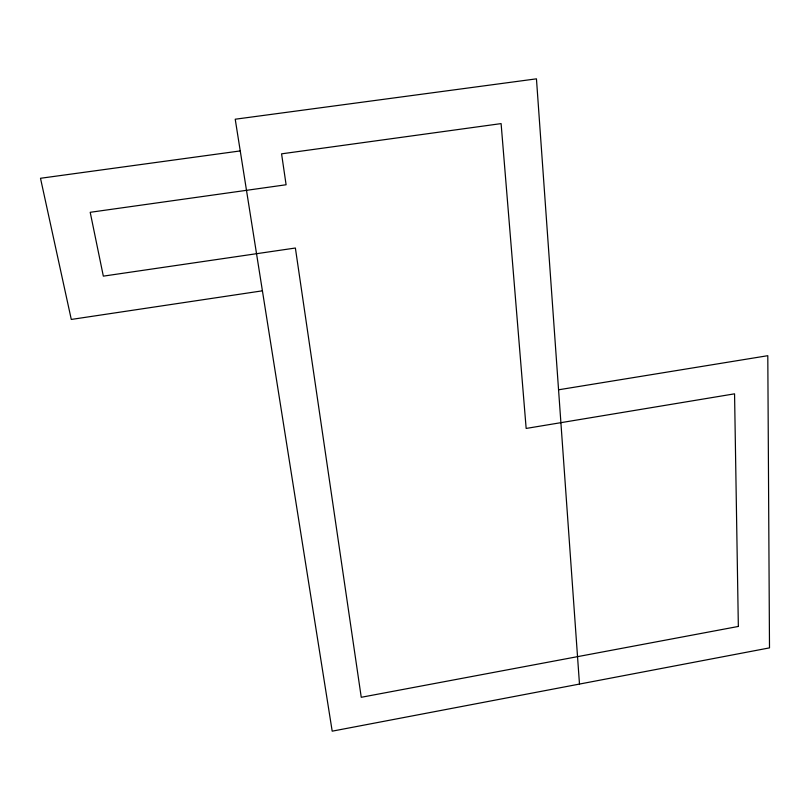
<?xml version="1.0" encoding="UTF-8"?>
<svg xmlns="http://www.w3.org/2000/svg" width="810" height="810" viewBox="0 0 810 810"><rect width="100%" height="100%" fill="white"/><g stroke="black" fill="none" stroke-linecap="round" stroke-linejoin="round"><path stroke-width="1.21" d="M558.566 389.792L767.799 355.691L769.5 647.878L332.191 731.167L235.224 119.222L536.453 78.833L579.484 684.075M262.41 290.82L71.29 319.444L40.5 178.281L240.246 150.923M738.345 626.444L361.25 697.288L295.377 248.022L103.336 276.139L90.204 212.301L286.102 184.761L281.576 153.839L501.106 123.606L526.156 428.439L734.559 393.832L738.345 626.444"/></g></svg>
